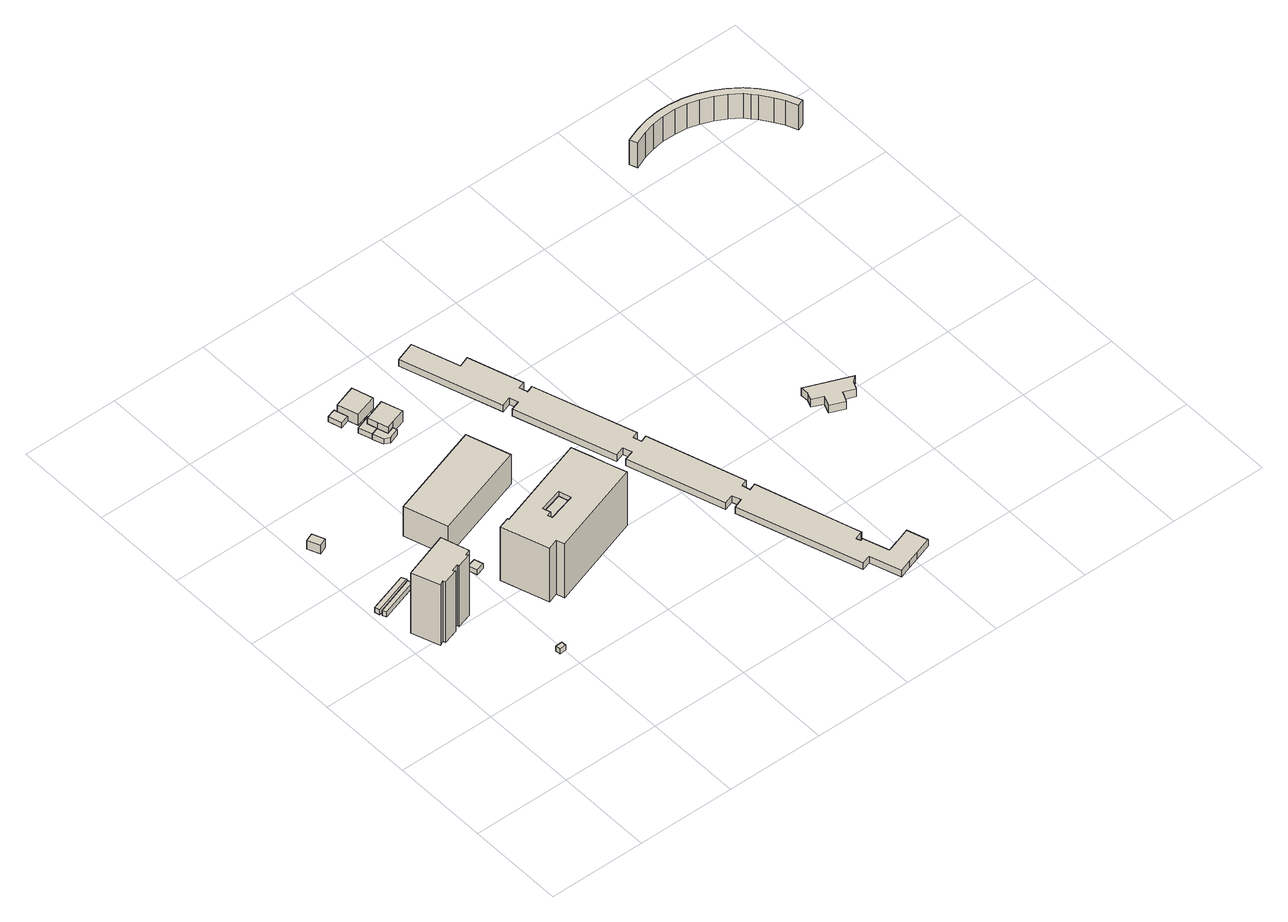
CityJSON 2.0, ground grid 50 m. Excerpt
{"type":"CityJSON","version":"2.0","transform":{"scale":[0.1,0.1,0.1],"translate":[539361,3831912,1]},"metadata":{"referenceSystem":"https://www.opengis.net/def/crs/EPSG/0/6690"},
"CityObjects":{
"building1":{"type":"Building","attributes":{"計測周辺長":84.24,"1/2500図郭":83,"区名":"住之江区","町丁目名称":"南港中２丁目","街区番号":3,"class":"3002","usage":"412","measuredHeight":37,"storeysAboveGround":9,"BuildingDetailAttribute.buildingRoofEdgeArea":380.53,"BuildingDetailAttribute.buildingStructureType":"603","BuildingDetailAttribute.buildingStructureOrgType":"3","BuildingDetailAttribute.detailedUsage":"1130","BuildingDetailAttribute.specifiedBuildingCoverageRate":0.6,"BuildingDetailAttribute.surveyYear":2017,"BuildingHighTideRiskAttribute.description":"1","BuildingHighTideRiskAttribute.rank":"2","BuildingHighTideRiskAttribute.depth":1.37,"BuildingIDAttribute.prefecture":"27","BuildingIDAttribute.city":"27125"},"geometry":[{"type":"Solid","lod":"1","boundaries":[[[[0,1,2,3,4,5,6,7,8,9,10,11]],[[10,12,13,11]],[[9,14,12,10]],[[8,15,14,9]],[[7,16,15,8]],[[6,17,16,7]],[[5,18,17,6]],[[4,19,18,5]],[[3,20,19,4]],[[2,21,20,3]],[[1,22,21,2]],[[0,23,22,1]],[[11,13,23,0]],[[12,14,15,16,17,18,19,20,21,22,23,13]]]]}]},
"building2":{"type":"Building","attributes":{"計測周辺長":46.83,"1/2500図郭":83,"区名":"住之江区","町丁目名称":"南港中２丁目","街区番号":3,"class":"3003","usage":"431","storeysAboveGround":1,"BuildingDetailAttribute.buildingRoofEdgeArea":48.34,"BuildingDetailAttribute.buildingStructureType":"610","BuildingDetailAttribute.buildingStructureOrgType":"2","BuildingDetailAttribute.detailedUsage":"1740","BuildingDetailAttribute.specifiedBuildingCoverageRate":0.6,"BuildingDetailAttribute.surveyYear":2017,"BuildingHighTideRiskAttribute.description":"1","BuildingHighTideRiskAttribute.rank":"2","BuildingHighTideRiskAttribute.depth":1.62,"BuildingIDAttribute.prefecture":"27","BuildingIDAttribute.city":"27125"},"geometry":[{"type":"Solid","lod":"1","boundaries":[[[[24,25,26,27]],[[26,28,29,27]],[[25,30,28,26]],[[24,31,30,25]],[[27,29,31,24]],[[28,30,31,29]]]]}]},
"building3":{"type":"Building","attributes":{"計測周辺長":48.6,"1/2500図郭":83,"区名":"住之江区","町丁目名称":"南港中２丁目","街区番号":3,"class":"3003","usage":"431","storeysAboveGround":1,"BuildingDetailAttribute.buildingRoofEdgeArea":55.66,"BuildingDetailAttribute.buildingStructureType":"610","BuildingDetailAttribute.buildingStructureOrgType":"2","BuildingDetailAttribute.detailedUsage":"1740","BuildingDetailAttribute.specifiedBuildingCoverageRate":0.6,"BuildingDetailAttribute.surveyYear":2017,"BuildingHighTideRiskAttribute.description":"1","BuildingHighTideRiskAttribute.rank":"2","BuildingHighTideRiskAttribute.depth":1.22,"BuildingIDAttribute.prefecture":"27","BuildingIDAttribute.city":"27125"},"geometry":[{"type":"Solid","lod":"1","boundaries":[[[[32,33,34,35]],[[34,36,37,35]],[[33,38,36,34]],[[32,39,38,33]],[[35,37,39,32]],[[36,38,39,37]]]]}]},
"building4":{"type":"Building","attributes":{"計測周辺長":22.63,"1/2500図郭":83,"区名":"住之江区","町丁目名称":"南港中２丁目","街区番号":3,"class":"3001","usage":"412","measuredHeight":5.1,"storeysAboveGround":1,"BuildingDetailAttribute.buildingRoofEdgeArea":30.78,"BuildingDetailAttribute.buildingStructureType":"610","BuildingDetailAttribute.buildingStructureOrgType":"2","BuildingDetailAttribute.detailedUsage":"1130","BuildingDetailAttribute.specifiedBuildingCoverageRate":0.6,"BuildingDetailAttribute.surveyYear":2017,"BuildingHighTideRiskAttribute.description":"1","BuildingHighTideRiskAttribute.rank":"2","BuildingHighTideRiskAttribute.depth":1.76,"BuildingIDAttribute.prefecture":"27","BuildingIDAttribute.city":"27125"},"geometry":[{"type":"Solid","lod":"1","boundaries":[[[[40,41,42,43]],[[42,44,45,43]],[[41,46,44,42]],[[40,47,46,41]],[[43,45,47,40]],[[44,46,47,45]]]]}]},
"building5":{"type":"Building","attributes":{"計測周辺長":13.28,"1/2500図郭":83,"区名":"住之江区","町丁目名称":"南港中２丁目","街区番号":5,"class":"3001","usage":"412","storeysAboveGround":1,"BuildingDetailAttribute.buildingRoofEdgeArea":10.66,"BuildingDetailAttribute.buildingStructureType":"610","BuildingDetailAttribute.buildingStructureOrgType":"2","BuildingDetailAttribute.detailedUsage":"1130","BuildingDetailAttribute.specifiedBuildingCoverageRate":0.6,"BuildingDetailAttribute.surveyYear":2017,"BuildingHighTideRiskAttribute.description":"1","BuildingHighTideRiskAttribute.rank":"2","BuildingHighTideRiskAttribute.depth":2.16,"BuildingIDAttribute.prefecture":"27","BuildingIDAttribute.city":"27125"},"geometry":[{"type":"Solid","lod":"1","boundaries":[[[[48,49,50,51]],[[50,52,53,51]],[[49,54,52,50]],[[48,55,54,49]],[[51,53,55,48]],[[52,54,55,53]]]]}]},
"building6":{"type":"Building","attributes":{"class":"3003","BuildingDetailAttribute.specifiedBuildingCoverageRate":0.8,"BuildingDetailAttribute.surveyYear":2017,"BuildingHighTideRiskAttribute.description":"1","BuildingHighTideRiskAttribute.rank":"2","BuildingHighTideRiskAttribute.depth":2.83,"BuildingIDAttribute.prefecture":"27","BuildingIDAttribute.city":"27125"},"geometry":[{"type":"Solid","lod":"1","boundaries":[[[[56,57,58,59]],[[58,60,61,59]],[[57,62,60,58]],[[56,63,62,57]],[[59,61,63,56]],[[60,62,63,61]]]]}]},
"building7":{"type":"Building","attributes":{"計測周辺長":157.98,"1/2500図郭":83,"区名":"住之江区","町丁目名称":"南港中２丁目","街区番号":1,"class":"3002","usage":"422","measuredHeight":18,"storeysAboveGround":5,"BuildingDetailAttribute.buildingRoofEdgeArea":1374.15,"BuildingDetailAttribute.buildingStructureType":"603","BuildingDetailAttribute.buildingStructureOrgType":"3","BuildingDetailAttribute.detailedUsage":"1413","BuildingDetailAttribute.specifiedBuildingCoverageRate":0.8,"BuildingDetailAttribute.surveyYear":2017,"BuildingTsunamiRiskAttribute.description":"1","BuildingTsunamiRiskAttribute.rank":"1","BuildingTsunamiRiskAttribute.depth":0.2,"BuildingHighTideRiskAttribute.description":"1","BuildingHighTideRiskAttribute.rank":"2","BuildingHighTideRiskAttribute.depth":2.97,"BuildingIDAttribute.prefecture":"27","BuildingIDAttribute.city":"27125"},"geometry":[{"type":"Solid","lod":"1","boundaries":[[[[64,65,66,67]],[[66,68,69,67]],[[65,70,68,66]],[[64,71,70,65]],[[67,69,71,64]],[[68,70,71,69]]]]}]},
"building8":{"type":"Building","attributes":{"計測周辺長":178.12,"1/2500図郭":83,"区名":"住之江区","町丁目名称":"南港中２丁目","街区番号":1,"class":"3002","usage":"422","measuredHeight":30.1,"storeysAboveGround":7,"BuildingDetailAttribute.buildingRoofEdgeArea":1603.86,"BuildingDetailAttribute.buildingStructureType":"603","BuildingDetailAttribute.buildingStructureOrgType":"3","BuildingDetailAttribute.detailedUsage":"1415","BuildingDetailAttribute.specifiedBuildingCoverageRate":0.8,"BuildingDetailAttribute.surveyYear":2017,"BuildingTsunamiRiskAttribute.description":"1","BuildingTsunamiRiskAttribute.rank":"2","BuildingTsunamiRiskAttribute.depth":1.36,"BuildingHighTideRiskAttribute.description":"1","BuildingHighTideRiskAttribute.rank":"3","BuildingHighTideRiskAttribute.depth":4.52,"BuildingIDAttribute.prefecture":"27","BuildingIDAttribute.city":"27125"},"geometry":[{"type":"Solid","lod":"1","boundaries":[[[[72,73,74,75,76,77]],[[76,78,79,77]],[[75,80,78,76]],[[74,81,80,75]],[[73,82,81,74]],[[72,83,82,73]],[[77,79,83,72]],[[78,80,81,82,83,79]]]]}]},
"building9":{"type":"Building","attributes":{"計測周辺長":178.12,"1/2500図郭":83,"区名":"住之江区","町丁目名称":"南港中２丁目","街区番号":1,"class":"3002","usage":"422","measuredHeight":32.9,"storeysAboveGround":7,"BuildingDetailAttribute.buildingRoofEdgeArea":1603.86,"BuildingDetailAttribute.buildingStructureType":"603","BuildingDetailAttribute.buildingStructureOrgType":"3","BuildingDetailAttribute.detailedUsage":"1415","BuildingDetailAttribute.specifiedBuildingCoverageRate":0.8,"BuildingDetailAttribute.surveyYear":2017,"BuildingTsunamiRiskAttribute.description":"1","BuildingTsunamiRiskAttribute.rank":"2","BuildingTsunamiRiskAttribute.depth":1.4,"BuildingHighTideRiskAttribute.description":"1","BuildingHighTideRiskAttribute.rank":"3","BuildingHighTideRiskAttribute.depth":4.47,"BuildingIDAttribute.prefecture":"27","BuildingIDAttribute.city":"27125"},"geometry":[{"type":"Solid","lod":"1","boundaries":[[[[84,85,86,87,88,89,90,91,92,93],[94,95,96,97,98,99]],[[92,100,101,93]],[[91,102,100,92]],[[90,103,102,91]],[[89,104,103,90]],[[88,105,104,89]],[[87,106,105,88]],[[86,107,106,87]],[[85,108,107,86]],[[84,109,108,85]],[[93,101,109,84]],[[98,110,111,99]],[[97,112,110,98]],[[96,113,112,97]],[[95,114,113,96]],[[94,115,114,95]],[[99,111,115,94]],[[100,102,103,104,105,106,107,108,109,101],[110,112,113,114,115,111]]]]}]},
"building10":{"type":"Building","attributes":{"計測周辺長":23.66,"1/2500図郭":83,"区名":"住之江区","町丁目名称":"南港中２丁目","街区番号":1,"class":"3003","usage":"402","storeysAboveGround":1,"BuildingDetailAttribute.buildingRoofEdgeArea":33.71,"BuildingDetailAttribute.buildingStructureType":"610","BuildingDetailAttribute.buildingStructureOrgType":"2","BuildingDetailAttribute.detailedUsage":"1240","BuildingDetailAttribute.specifiedBuildingCoverageRate":0.8,"BuildingDetailAttribute.surveyYear":2017,"BuildingTsunamiRiskAttribute.description":"1","BuildingTsunamiRiskAttribute.rank":"1","BuildingTsunamiRiskAttribute.depth":0.29,"BuildingHighTideRiskAttribute.description":"1","BuildingHighTideRiskAttribute.rank":"3","BuildingHighTideRiskAttribute.depth":3.48,"BuildingIDAttribute.prefecture":"27","BuildingIDAttribute.city":"27125"},"geometry":[{"type":"Solid","lod":"1","boundaries":[[[[116,117,118,119]],[[118,120,121,119]],[[117,122,120,118]],[[116,123,122,117]],[[119,121,123,116]],[[120,122,123,121]]]]}]},
"building11":{"type":"Building","attributes":{"計測周辺長":52.64,"1/2500図郭":83,"区名":"住之江区","町丁目名称":"南港中２丁目","街区番号":1,"class":"3003","usage":"402","storeysAboveGround":1,"BuildingDetailAttribute.buildingRoofEdgeArea":76.25,"BuildingDetailAttribute.buildingStructureType":"610","BuildingDetailAttribute.buildingStructureOrgType":"2","BuildingDetailAttribute.detailedUsage":"1240","BuildingDetailAttribute.specifiedBuildingCoverageRate":0.8,"BuildingDetailAttribute.surveyYear":2017,"BuildingTsunamiRiskAttribute.description":"1","BuildingTsunamiRiskAttribute.rank":"2","BuildingTsunamiRiskAttribute.depth":0.69,"BuildingHighTideRiskAttribute.description":"1","BuildingHighTideRiskAttribute.rank":"3","BuildingHighTideRiskAttribute.depth":3.86,"BuildingIDAttribute.prefecture":"27","BuildingIDAttribute.city":"27125"},"geometry":[{"type":"Solid","lod":"1","boundaries":[[[[124,125,126,127,128,129]],[[128,130,131,129]],[[127,132,130,128]],[[126,133,132,127]],[[125,134,133,126]],[[124,135,134,125]],[[129,131,135,124]],[[130,132,133,134,135,131]]]]}]},
"building12":{"type":"Building","attributes":{"計測周辺長":52.64,"1/2500図郭":83,"区名":"住之江区","町丁目名称":"南港中２丁目","街区番号":1,"class":"3003","usage":"402","measuredHeight":3.2,"storeysAboveGround":1,"BuildingDetailAttribute.buildingRoofEdgeArea":76.25,"BuildingDetailAttribute.buildingStructureType":"610","BuildingDetailAttribute.buildingStructureOrgType":"2","BuildingDetailAttribute.detailedUsage":"1240","BuildingDetailAttribute.specifiedBuildingCoverageRate":0.8,"BuildingDetailAttribute.surveyYear":2017,"BuildingTsunamiRiskAttribute.description":"1","BuildingTsunamiRiskAttribute.rank":"2","BuildingTsunamiRiskAttribute.depth":0.54,"BuildingHighTideRiskAttribute.description":"1","BuildingHighTideRiskAttribute.rank":"3","BuildingHighTideRiskAttribute.depth":3.71,"BuildingIDAttribute.prefecture":"27","BuildingIDAttribute.city":"27125"},"geometry":[{"type":"Solid","lod":"1","boundaries":[[[[136,137,138,139,140,141,142]],[[141,143,133,142]],[[140,144,143,141]],[[139,145,144,140]],[[138,146,145,139]],[[137,147,146,138]],[[136,134,147,137]],[[142,133,134,136]],[[143,144,145,146,147,134,133]]]]}]},
"building13":{"type":"Building","attributes":{"計測周辺長":45.57,"1/2500図郭":83,"区名":"住之江区","町丁目名称":"南港中２丁目","街区番号":1,"class":"3001","usage":"402","measuredHeight":6.7,"storeysAboveGround":2,"BuildingDetailAttribute.buildingRoofEdgeArea":129.44,"BuildingDetailAttribute.buildingStructureType":"610","BuildingDetailAttribute.buildingStructureOrgType":"2","BuildingDetailAttribute.detailedUsage":"1240","BuildingDetailAttribute.specifiedBuildingCoverageRate":0.8,"BuildingDetailAttribute.surveyYear":2017,"BuildingTsunamiRiskAttribute.description":"1","BuildingTsunamiRiskAttribute.rank":"2","BuildingTsunamiRiskAttribute.depth":0.67,"BuildingHighTideRiskAttribute.description":"1","BuildingHighTideRiskAttribute.rank":"3","BuildingHighTideRiskAttribute.depth":3.86,"BuildingIDAttribute.prefecture":"27","BuildingIDAttribute.city":"27125"},"geometry":[{"type":"Solid","lod":"1","boundaries":[[[[148,149,150,151]],[[150,152,153,151]],[[149,154,152,150]],[[148,155,154,149]],[[151,153,155,148]],[[152,154,155,153]]]]}]},
"building14":{"type":"Building","attributes":{"計測周辺長":45.24,"1/2500図郭":83,"区名":"住之江区","町丁目名称":"南港中２丁目","街区番号":1,"class":"3001","usage":"402","measuredHeight":6.9,"storeysAboveGround":2,"BuildingDetailAttribute.buildingRoofEdgeArea":127.53,"BuildingDetailAttribute.buildingStructureType":"610","BuildingDetailAttribute.buildingStructureOrgType":"2","BuildingDetailAttribute.detailedUsage":"1240","BuildingDetailAttribute.specifiedBuildingCoverageRate":0.8,"BuildingDetailAttribute.surveyYear":2017,"BuildingTsunamiRiskAttribute.description":"1","BuildingTsunamiRiskAttribute.rank":"2","BuildingTsunamiRiskAttribute.depth":0.87,"BuildingHighTideRiskAttribute.description":"1","BuildingHighTideRiskAttribute.rank":"3","BuildingHighTideRiskAttribute.depth":4.04,"BuildingIDAttribute.prefecture":"27","BuildingIDAttribute.city":"27125"},"geometry":[{"type":"Solid","lod":"1","boundaries":[[[[156,157,158,159,160,161,162,163]],[[162,164,165,163]],[[161,166,164,162]],[[160,167,166,161]],[[159,168,167,160]],[[158,169,168,159]],[[157,170,169,158]],[[156,171,170,157]],[[163,165,171,156]],[[164,166,167,168,169,170,171,165]]]]}]},
"building15":{"type":"Building","attributes":{"class":"3003","measuredHeight":3.1,"BuildingDetailAttribute.specifiedBuildingCoverageRate":0.8,"BuildingDetailAttribute.surveyYear":2017,"BuildingTsunamiRiskAttribute.description":"1","BuildingTsunamiRiskAttribute.rank":"1","BuildingTsunamiRiskAttribute.depth":0.2,"BuildingHighTideRiskAttribute.description":"1","BuildingHighTideRiskAttribute.rank":"3","BuildingHighTideRiskAttribute.depth":3.37,"BuildingIDAttribute.prefecture":"27","BuildingIDAttribute.city":"27125"},"geometry":[{"type":"Solid","lod":"1","boundaries":[[[[172,173,174,175]],[[174,176,177,175]],[[173,178,176,174]],[[172,179,178,173]],[[175,177,179,172]],[[176,178,179,177]]]]}]},
"building16":{"type":"Building","attributes":{"計測周辺長":178.12,"1/2500図郭":83,"区名":"住之江区","町丁目名称":"南港中２丁目","街区番号":1,"class":"3003","usage":"422","measuredHeight":3.9,"storeysAboveGround":7,"BuildingDetailAttribute.buildingRoofEdgeArea":1603.86,"BuildingDetailAttribute.buildingStructureType":"603","BuildingDetailAttribute.buildingStructureOrgType":"3","BuildingDetailAttribute.detailedUsage":"1415","BuildingDetailAttribute.specifiedBuildingCoverageRate":0.8,"BuildingDetailAttribute.surveyYear":2017,"BuildingTsunamiRiskAttribute.description":"1","BuildingTsunamiRiskAttribute.rank":"2","BuildingTsunamiRiskAttribute.depth":1.58,"BuildingHighTideRiskAttribute.description":"1","BuildingHighTideRiskAttribute.rank":"3","BuildingHighTideRiskAttribute.depth":4.74,"BuildingIDAttribute.prefecture":"27","BuildingIDAttribute.city":"27125"},"geometry":[{"type":"Solid","lod":"1","boundaries":[[[[180,181,84,93]],[[84,182,183,93]],[[181,184,182,84]],[[180,185,184,181]],[[93,183,185,180]],[[182,184,185,183]]]]}]},
"building17":{"type":"Building","attributes":{"計測周辺長":587.92,"1/2500図郭":83,"区名":"住之江区","町丁目名称":"南港東８丁目","街区番号":5,"class":"3004","usage":"431","measuredHeight":4,"storeysAboveGround":1,"BuildingDetailAttribute.buildingRoofEdgeArea":3623.66,"BuildingDetailAttribute.buildingStructureType":"603","BuildingDetailAttribute.buildingStructureOrgType":"3","BuildingDetailAttribute.detailedUsage":"1740","BuildingDetailAttribute.specifiedBuildingCoverageRate":0.6,"BuildingDetailAttribute.surveyYear":2017,"BuildingTsunamiRiskAttribute.description":"1","BuildingTsunamiRiskAttribute.rank":"2","BuildingTsunamiRiskAttribute.depth":0.97,"BuildingHighTideRiskAttribute.description":"1","BuildingHighTideRiskAttribute.rank":"3","BuildingHighTideRiskAttribute.depth":4.37,"BuildingIDAttribute.prefecture":"27","BuildingIDAttribute.city":"27125"},"geometry":[{"type":"Solid","lod":"1","boundaries":[[[[186,187,188,189,190,191,192,193,194,195,196,197,198,199,200,201,202,203,204,205,206,207,208,209,210,211,212,213,214,215,216,217,218,219,220,221,222,223,224,225,226,227,228,229,230]],[[229,231,232,230]],[[228,233,231,229]],[[227,234,233,228]],[[226,235,234,227]],[[225,236,235,226]],[[224,237,236,225]],[[223,238,237,224]],[[222,239,238,223]],[[221,240,239,222]],[[220,241,240,221]],[[219,242,241,220]],[[218,243,242,219]],[[217,244,243,218]],[[216,245,244,217]],[[215,246,245,216]],[[214,247,246,215]],[[213,248,247,214]],[[212,249,248,213]],[[211,250,249,212]],[[210,251,250,211]],[[209,252,251,210]],[[208,253,252,209]],[[207,254,253,208]],[[206,255,254,207]],[[205,256,255,206]],[[204,257,256,205]],[[203,258,257,204]],[[202,259,258,203]],[[201,260,259,202]],[[200,261,260,201]],[[199,262,261,200]],[[198,263,262,199]],[[197,264,263,198]],[[196,265,264,197]],[[195,266,265,196]],[[194,267,266,195]],[[193,268,267,194]],[[192,269,268,193]],[[191,270,269,192]],[[190,271,270,191]],[[189,272,271,190]],[[188,273,272,189]],[[187,274,273,188]],[[186,275,274,187]],[[230,232,275,186]],[[231,233,234,235,236,237,238,239,240,241,242,243,244,245,246,247,248,249,250,251,252,253,254,255,256,257,258,259,260,261,262,263,264,265,266,267,268,269,270,271,272,273,274,275,232]]]]}]},
"building18":{"type":"Building","attributes":{"計測周辺長":72.3,"1/2500図郭":83,"区名":"住之江区","町丁目名称":"南港東８丁目","街区番号":5,"class":"3001","usage":"422","measuredHeight":4.7,"storeysAboveGround":1,"BuildingDetailAttribute.buildingRoofEdgeArea":217.28,"BuildingDetailAttribute.buildingStructureType":"610","BuildingDetailAttribute.buildingStructureOrgType":"2","BuildingDetailAttribute.detailedUsage":"1412","BuildingDetailAttribute.specifiedBuildingCoverageRate":0.6,"BuildingDetailAttribute.surveyYear":2017,"BuildingIDAttribute.prefecture":"27","BuildingIDAttribute.city":"27125"},"geometry":[{"type":"Solid","lod":"1","boundaries":[[[[276,277,278,279,280,281,282,283,284,285]],[[284,286,287,285]],[[283,288,286,284]],[[282,289,288,283]],[[281,290,289,282]],[[280,291,290,281]],[[279,292,291,280]],[[278,293,292,279]],[[277,294,293,278]],[[276,295,294,277]],[[285,287,295,276]],[[286,288,289,290,291,292,293,294,295,287]]]]}]},
"building19":{"type":"Building","attributes":{"計測周辺長":179.18,"1/2500図郭":83,"区名":"住之江区","町丁目名称":"南港東８丁目","街区番号":5,"class":"3003","usage":"422","measuredHeight":15.1,"storeysAboveGround":1,"BuildingDetailAttribute.buildingRoofEdgeArea":331.78,"BuildingDetailAttribute.buildingStructureType":"610","BuildingDetailAttribute.buildingStructureOrgType":"2","BuildingDetailAttribute.detailedUsage":"1412","BuildingDetailAttribute.specifiedBuildingCoverageRate":0.6,"BuildingDetailAttribute.surveyYear":2017,"BuildingIDAttribute.prefecture":"27","BuildingIDAttribute.city":"27125"},"geometry":[{"type":"Solid","lod":"1","boundaries":[[[[296,297,298,299,300,301,302,303,304,305,306,307,308,309,310,311,312,313,314,315,316,317,318,319,320,321,322,323,324]],[[323,325,326,324]],[[322,327,325,323]],[[321,328,327,322]],[[320,329,328,321]],[[319,330,329,320]],[[318,331,330,319]],[[317,332,331,318]],[[316,333,332,317]],[[315,334,333,316]],[[314,335,334,315]],[[313,336,335,314]],[[312,337,336,313]],[[311,338,337,312]],[[310,339,338,311]],[[309,340,339,310]],[[308,341,340,309]],[[307,342,341,308]],[[306,343,342,307]],[[305,344,343,306]],[[304,345,344,305]],[[303,346,345,304]],[[302,347,346,303]],[[301,348,347,302]],[[300,349,348,301]],[[299,350,349,300]],[[298,351,350,299]],[[297,352,351,298]],[[296,353,352,297]],[[324,326,353,296]],[[325,327,328,329,330,331,332,333,334,335,336,337,338,339,340,341,342,343,344,345,346,347,348,349,350,351,352,353,326]]]]}]}
},
"vertices":[
[120,959,35],[95,946,35],[46,1086,35],[283,1165,35],[326,1026,35],[299,1016,35],[307,1006,35],[232,982,35],[229,992,35],[194,980,35],[200,970,35],[125,946,35],[200,970,405],[125,946,405],[194,980,405],[229,992,405],[232,982,405],[307,1006,405],[299,1016,405],[326,1026,405],[283,1165,405],[46,1086,405],[95,946,405],[120,959,405],
[19,1245,38],[221,1312,38],[229,1290,38],[30,1225,38],[229,1290,68],[30,1225,68],[221,1312,68],[19,1245,68],
[7,1280,38],[211,1345,38],[224,1322,38],[14,1255,38],[224,1322,68],[14,1255,68],[211,1345,68],[7,1280,68],
[32,1761,38],[74,1778,38],[100,1716,38],[58,1698,38],[100,1716,89],[58,1698,89],[74,1778,89],[32,1761,89],
[452,601,34],[488,603,34],[489,578,34],[455,576,34],[489,578,64],[455,576,64],[488,603,64],[452,601,64],
[485,1221,25],[529,1234,25],[542,1190,25],[498,1177,25],[542,1190,55],[498,1177,55],[529,1234,55],[485,1221,55],
[411,1567,18],[898,1724,18],[968,1505,18],[481,1349,18],[968,1505,198],[481,1349,198],[898,1724,198],[411,1567,198],
[764,1022,8],[786,1028,8],[775,1067,8],[892,1100,8],[910,1039,8],[771,999,8],[910,1039,308],[771,999,308],[892,1100,308],[775,1067,308],[786,1028,308],[764,1022,308],
[1158,1107,6],[1193,1001,6],[707,842,6],[694,882,6],[641,864,6],[564,1101,6],[621,1119,6],[623,1112,6],[1105,1269,6],[1139,1167,6],[910,1039,6],[892,1100,6],[775,1067,6],[786,1028,6],[764,1022,6],[771,999,6],[1105,1269,335],[1139,1167,335],[623,1112,335],[621,1119,335],[564,1101,335],[641,864,335],[694,882,335],[707,842,335],[1193,1001,335],[1158,1107,335],[764,1022,335],[771,999,335],[786,1028,335],[775,1067,335],[892,1100,335],[910,1039,335],
[614,2304,15],[659,2318,15],[680,2251,15],[634,2237,15],[680,2251,45],[634,2237,45],[659,2318,45],[614,2304,45],
[715,2164,14],[730,2114,14],[691,2102,14],[668,2169,14],[745,2195,14],[752,2176,14],[745,2195,44],[752,2176,44],[668,2169,44],[691,2102,44],[730,2114,44],[715,2164,44],
[730,2114,12],[746,2062,12],[785,2075,12],[791,2052,12],[738,2035,12],[709,2048,12],[691,2102,12],[709,2048,44],[738,2035,44],[791,2052,44],[785,2075,44],[746,2062,44],
[669,2309,11],[783,2345,11],[814,2240,11],[700,2207,11],[814,2240,78],[700,2207,78],[783,2345,78],[669,2309,78],
[752,2175,10],[752,2176,10],[827,2201,10],[861,2098,10],[785,2075,10],[746,2062,10],[731,2115,10],[715,2164,10],[731,2115,78],[715,2164,78],[746,2062,78],[785,2075,78],[861,2098,78],[827,2201,78],[752,2176,78],[752,2175,78],
[912,1688,15],[939,1697,15],[986,1553,15],[958,1545,15],[986,1553,46],[958,1545,46],[939,1697,46],[912,1688,46],
[1170,1177,6],[1189,1118,6],[1158,1107,45],[1139,1167,45],[1189,1118,45],[1170,1177,45],
[1299,2188,7],[1387,1915,7],[1352,1904,7],[1365,1862,7],[1399,1875,7],[1564,1370,7],[1532,1359,7],[1544,1317,7],[1578,1330,7],[1734,847,7],[1701,835,7],[1712,793,7],[1747,807,7],[1890,355,7],[1911,288,7],[1904,285,7],[1867,273,7],[1876,251,7],[1889,256,7],[1932,128,7],[1933,128,7],[1990,147,7],[1994,148,7],[2065,172,7],[2099,68,7],[2011,39,7],[1952,20,7],[1892,0,7],[1840,155,7],[1795,142,7],[1595,755,7],[1642,772,7],[1627,816,7],[1578,799,7],[1423,1280,7],[1471,1295,7],[1456,1338,7],[1408,1324,7],[1245,1825,7],[1294,1841,7],[1279,1884,7],[1231,1868,7],[1066,2369,7],[1168,2404,7],[1245,2168,7],[1168,2404,47],[1245,2168,47],[1066,2369,47],[1231,1868,47],[1279,1884,47],[1294,1841,47],[1245,1825,47],[1408,1324,47],[1456,1338,47],[1471,1295,47],[1423,1280,47],[1578,799,47],[1627,816,47],[1642,772,47],[1595,755,47],[1795,142,47],[1840,155,47],[1892,0,47],[1952,20,47],[2011,39,47],[2099,68,47],[2065,172,47],[1994,148,47],[1990,147,47],[1933,128,47],[1932,128,47],[1889,256,47],[1876,251,47],[1867,273,47],[1904,285,47],[1911,288,47],[1890,355,47],[1747,807,47],[1712,793,47],[1701,835,47],[1734,847,47],[1578,1330,47],[1544,1317,47],[1532,1359,47],[1564,1370,47],[1399,1875,47],[1365,1862,47],[1352,1904,47],[1387,1915,47],[1299,2188,47],
[2257,916,63],[2276,968,63],[2222,993,63],[2237,1030,63],[2235,1072,63],[2460,979,63],[2429,953,63],[2412,914,63],[2354,937,63],[2331,885,63],[2354,937,110],[2331,885,110],[2412,914,110],[2429,953,110],[2460,979,110],[2235,1072,110],[2237,1030,110],[2222,993,110],[2276,968,110],[2257,916,110],
[3127,2507,66],[3072,2545,66],[3017,2576,66],[2957,2600,66],[2899,2616,66],[2839,2623,66],[2771,2624,66],[2710,2614,66],[2650,2598,66],[2587,2572,66],[2571,2611,66],[2641,2637,66],[2707,2655,66],[2775,2663,66],[2836,2663,66],[2905,2654,66],[2966,2638,66],[3031,2611,66],[3090,2578,66],[3149,2535,66],[3193,2491,66],[3239,2432,66],[3271,2374,66],[3296,2313,66],[3261,2298,66],[3236,2358,66],[3209,2403,66],[3170,2458,66],[3149,2481,66],[3170,2458,217],[3149,2481,217],[3209,2403,217],[3236,2358,217],[3261,2298,217],[3296,2313,217],[3271,2374,217],[3239,2432,217],[3193,2491,217],[3149,2535,217],[3090,2578,217],[3031,2611,217],[2966,2638,217],[2905,2654,217],[2836,2663,217],[2775,2663,217],[2707,2655,217],[2641,2637,217],[2571,2611,217],[2587,2572,217],[2650,2598,217],[2710,2614,217],[2771,2624,217],[2839,2623,217],[2899,2616,217],[2957,2600,217],[3017,2576,217],[3072,2545,217],[3127,2507,217]
]}
